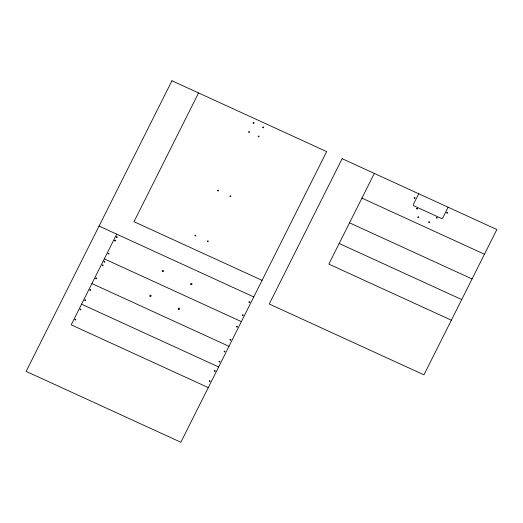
<?xml version="1.0" encoding="UTF-8"?>
<svg xmlns="http://www.w3.org/2000/svg" width="523" height="523" viewBox="0 0 523 523"><rect width="100%" height="100%" fill="white"/><g stroke="black" fill="none" stroke-linecap="round" stroke-linejoin="round"><path stroke-width="0.78" d="M116.694 234.154L71.2 324.829L208.272 387.595M198.57 92.95L133.98 221.7L262.075 280.354M374.324 173.427L328.83 264.102L451.356 320.207M418.72 193.758L413.327 204.513A1.026 0.968 6.6 0 0 413.817 205.807L441.353 218.418A1.026 0.968 6.6 0 0 442.72 217.967L448.119 207.219M361.929 198.125L484.455 254.237M349.534 222.831L472.06 278.936M339.179 243.47L461.711 299.574M99.056 226.08L253.766 296.92M104.299 258.859L241.371 321.625M91.904 283.564L228.976 346.324M81.555 304.196L218.627 366.963M75.005 319.566C75.796 321.384 76.404 318.147 75.005 319.566M80.104 309.394C80.902 311.211 81.51 307.975 80.104 309.394M84.772 300.091C85.563 301.908 86.177 298.679 84.772 300.091M89.878 289.919C90.669 291.736 91.277 288.506 89.878 289.919M95.709 278.295C96.5 280.112 97.115 276.876 95.709 278.295M102.273 265.22C103.064 267.031 103.672 263.801 102.273 265.22M104.018 261.729C104.809 263.546 105.424 260.31 104.018 261.729M108.104 253.59C108.895 255.407 109.503 252.178 108.104 253.59M114.661 240.515C115.459 242.332 116.067 239.096 114.661 240.515M116.413 237.024C117.204 238.841 117.819 235.612 116.413 237.024M195.001 235.481C195.792 237.298 196.406 234.069 195.001 235.481M207.376 241.149C208.167 242.966 208.782 239.737 207.376 241.149M217.601 190.437C218.392 192.255 219.006 189.019 217.601 190.437M209.292 381.051C210.083 382.869 210.691 379.639 209.292 381.051M214.391 370.879C215.188 372.696 215.796 369.467 214.391 370.879M219.059 361.583C219.85 363.4 220.464 360.164 219.059 361.583M229.976 196.105C230.767 197.923 231.382 194.687 229.976 196.105M224.164 351.41C224.955 353.228 225.563 349.992 224.164 351.41M229.996 339.787C230.787 341.604 231.401 338.368 229.996 339.787M236.559 326.705C237.35 328.522 237.958 325.293 236.559 326.705M248.667 131.933C249.458 133.751 250.072 130.515 248.667 131.933M242.391 315.081C243.182 316.899 243.79 313.663 242.391 315.081M253.184 122.918C253.975 124.736 254.59 121.506 253.184 122.918M248.948 302C249.746 303.817 250.354 300.588 248.948 302M258.257 136.32C259.048 138.137 259.663 134.908 258.257 136.32M262.775 127.311C263.572 129.129 264.18 125.899 262.775 127.311M414.19 197.897C414.981 199.714 415.595 196.478 414.19 197.897M416.596 208.644C417.387 210.462 418.001 207.232 416.596 208.644M417.877 217.097C418.668 218.915 419.283 215.679 417.877 217.097M428.703 222.053C429.501 223.87 430.109 220.641 428.703 222.053M436.398 217.718C437.195 219.529 437.803 216.3 436.398 217.718M446.681 212.769C447.472 214.587 448.087 211.357 446.681 212.769M171.962 80.764L26.15 371.395L180.86 442.236L326.672 151.605L171.962 80.764M342.14 158.691L269.234 304.007L423.944 374.847L496.85 229.532L342.14 158.691M178.506 309.256A0.686 0.647 6.6 0 0 179.624 308.89A0.686 0.647 6.6 0 0 178.722 308.158A0.686 0.647 6.6 0 0 178.506 309.256M150.042 296.221A0.686 0.647 6.6 0 0 151.16 295.855A0.686 0.647 6.6 0 0 150.251 295.122A0.686 0.647 6.6 0 0 150.042 296.221M190.902 284.551A0.686 0.647 6.6 0 0 192.019 284.185A0.686 0.647 6.6 0 0 191.111 283.453A0.686 0.647 6.6 0 0 190.902 284.551M162.437 271.515A0.686 0.647 6.6 0 0 163.549 271.149A0.686 0.647 6.6 0 0 162.646 270.417A0.686 0.647 6.6 0 0 162.437 271.515"/></g></svg>
